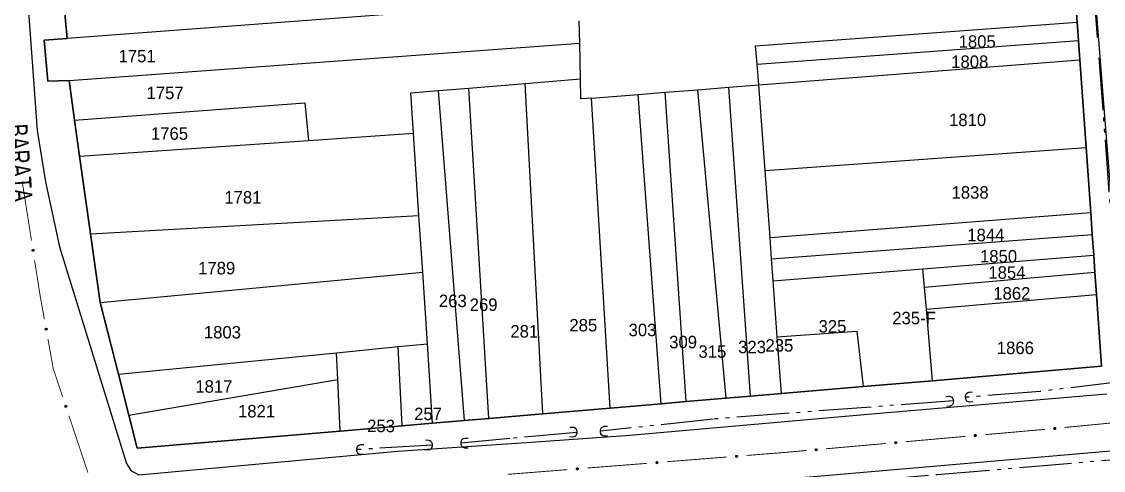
# Model space of a CAD drawing. Extents: x 201225 to 202591, y 4854937 to 4856079.
# Drawn here: x 201506.8 to 201723.5, y 4855107.8 to 4855197.8 of the extents above; entities that cross this region are included whole.
import ezdxf
from ezdxf.enums import TextEntityAlignment as Align

# ---------------------------------------------------------------- set-up
doc = ezdxf.new("R2010")
doc.units = 0
doc.header["$LTSCALE"] = 1.5
doc.header["$MEASUREMENT"] = 0
doc.linetypes.add('TRACO_05', pattern=[11, 7, -1, 0.5, -1, 0.5, -1])
for name, color, linetype in [('CD_MALHA_LOTES', 7, 'CONTINUOUS'), ('HD-VALAS-DRENOS', 170, 'CONTINUOUS'), ('RU-QUADRA', 210, 'CONTINUOUS'), ('SV-BUEIRO-VALA', 7, 'CONTINUOUS'), ('SV-EIXO-RUA-PAV', 20, 'CONTINUOUS'), ('SV-RUA-PAVIM', 7, 'CONTINUOUS'), ('SV-TXT-RUA-PAV', 7, 'CONTINUOUS'), ('Th_NmrPort', 7, 'CONTINUOUS')]:
    doc.layers.add(name, color=color, linetype=linetype)
doc.styles.add('ARIAL', font='ARIAL.SHX')

# ---------------------------------------------------------------- blocks, each defined once
blk = doc.blocks.new('COD120', base_point=(202325.86, 4856054.02))
at = {"layer": 'SV-BUEIRO-VALA'}
blk.add_lwpolyline([(202324.86, 4856052.62), (202324.86, 4856053.203333), (202324.86, 4856053.290833), (202324.943333, 4856053.524167), (202325.11, 4856053.786667), (202325.36, 4856053.9325), (202325.693333, 4856054.02), (202326.026667, 4856054.02), (202326.36, 4856053.9325), (202326.61, 4856053.786667), (202326.776667, 4856053.524167), (202326.86, 4856053.290833), (202326.86, 4856053.203333), (202326.86, 4856052.62)], dxfattribs=at)

msp = doc.modelspace()

# ---------------------------------------------------------------- linework, layer by layer
at = {"layer": 'CD_MALHA_LOTES', "linetype": 'Continuous', "flags": 128}
for points in [[(201717.78, 4855205.05), (201718.31, 4855197.69)], [(201515.91, 4855194.39), (201515.15, 4855203.2)], [(201618.47, 4855202.18), (201515.91, 4855194.39)], [(201618.63, 4855193.47), (201618.55, 4855197.94)], [(201653.82, 4855192.97), (201718.31, 4855197.69)], [(201718.31, 4855197.69), (201718.57, 4855193.99)], [(201511.36, 4855194.11), (201515.91, 4855194.39)], [(201512.07, 4855185.86), (201511.36, 4855194.11)], [(201654.16, 4855189.27), (201718.57, 4855193.99)], [(201718.57, 4855193.99), (201718.84, 4855190.17)], [(201516.34, 4855186), (201618.63, 4855193.47)], [(201618.77, 4855186.36), (201618.63, 4855193.47)], [(201654.16, 4855189.27), (201653.82, 4855192.97)], [(201654.54, 4855185.11), (201718.84, 4855190.17)], [(201718.84, 4855190.17), (201720.09, 4855172.6)], [(201654.54, 4855185.11), (201654.16, 4855189.27)], [(201516.34, 4855186), (201512.07, 4855185.86)], [(201517.44, 4855178.05), (201516.34, 4855186)], [(201596.43, 4855184.49), (201607.67, 4855185.43)], [(201607.67, 4855185.43), (201618.77, 4855186.36)], [(201611.22, 4855119.19), (201607.67, 4855185.43)], [(201618.84, 4855182.31), (201618.77, 4855186.36)], [(201584.79, 4855183.52), (201590.33, 4855183.98)], [(201585.33, 4855175.41), (201584.79, 4855183.52)], [(201590.33, 4855183.98), (201596.43, 4855184.49)], [(201595.55, 4855117.86), (201590.33, 4855183.98)], [(201600.43, 4855118.27), (201596.43, 4855184.49)], [(201620.96, 4855182.47), (201630.35, 4855183.21)], [(201630.35, 4855183.21), (201635.74, 4855183.64)], [(201634.94, 4855121.21), (201630.35, 4855183.21)], [(201635.74, 4855183.64), (201642.28, 4855184.15)], [(201639.94, 4855121.63), (201635.74, 4855183.64)], [(201642.28, 4855184.15), (201648.53, 4855184.64)], [(201647.97, 4855122.31), (201642.28, 4855184.15)], [(201648.53, 4855184.64), (201654.54, 4855185.11)], [(201652.84, 4855122.73), (201648.53, 4855184.64)], [(201655.79, 4855167.99), (201654.54, 4855185.11)], [(201517.44, 4855178.05), (201563.54, 4855181.52)], [(201563.54, 4855181.52), (201564.26, 4855173.97)], [(201620.96, 4855182.47), (201618.84, 4855182.31)], [(201624.74, 4855120.34), (201620.96, 4855182.47)], [(201518.44, 4855170.82), (201517.44, 4855178.05)], [(201564.26, 4855173.97), (201585.33, 4855175.41)], [(201586.42, 4855158.94), (201585.33, 4855175.41)], [(201518.44, 4855170.82), (201564.26, 4855173.97)], [(201655.79, 4855167.99), (201720.09, 4855172.6)], [(201720.09, 4855172.6), (201721.01, 4855159.51)], [(201520.59, 4855155.26), (201518.44, 4855170.82)], [(201656.76, 4855154.5), (201655.79, 4855167.99)], [(201656.76, 4855154.5), (201721.01, 4855159.51)], [(201721.01, 4855159.51), (201721.33, 4855155.1)], [(201520.59, 4855155.26), (201586.42, 4855158.94)], [(201587.17, 4855147.58), (201586.42, 4855158.94)], [(201522.53, 4855141.52), (201520.59, 4855155.26)], [(201657.07, 4855150.24), (201721.33, 4855155.1)], [(201721.33, 4855155.1), (201721.62, 4855150.98)], [(201657.07, 4855150.24), (201656.76, 4855154.5)], [(201687.37, 4855148.23), (201721.62, 4855150.98)], [(201721.62, 4855150.98), (201721.86, 4855147.56)], [(201657.39, 4855145.83), (201657.07, 4855150.24)], [(201522.53, 4855141.52), (201587.17, 4855147.58)], [(201588.12, 4855133.22), (201587.17, 4855147.58)], [(201657.39, 4855145.83), (201687.37, 4855148.23)], [(201687.7, 4855144.55), (201687.37, 4855148.23)], [(201687.7, 4855144.55), (201721.86, 4855147.56)], [(201721.86, 4855147.56), (201722.18, 4855143.13)], [(201658.21, 4855134.61), (201657.39, 4855145.83)], [(201688.08, 4855140.13), (201687.7, 4855144.55)], [(201688.08, 4855140.13), (201722.18, 4855143.13)], [(201722.18, 4855143.13), (201723.2, 4855128.71)], [(201526.2, 4855127.15), (201522.53, 4855141.52)], [(201689.34, 4855125.83), (201688.08, 4855140.13)], [(201658.21, 4855134.61), (201674.15, 4855135.74)], [(201674.15, 4855135.74), (201675.41, 4855124.64)], [(201582.27, 4855132.65), (201588.12, 4855133.22)], [(201589.17, 4855117.32), (201588.12, 4855133.22)], [(201659.03, 4855123.25), (201658.21, 4855134.61)], [(201526.2, 4855127.15), (201569.87, 4855131.43)], [(201569.87, 4855131.43), (201582.27, 4855132.65)], [(201570.14, 4855126.07), (201569.87, 4855131.43)], [(201583.03, 4855116.79), (201582.27, 4855132.65)], [(201528.29, 4855118.93), (201526.2, 4855127.15)], [(201723.2, 4855128.71), (201689.34, 4855125.83)], [(201528.29, 4855118.93), (201570.14, 4855126.07)], [(201570.65, 4855115.74), (201570.14, 4855126.07)], [(201675.41, 4855124.64), (201659.03, 4855123.25)], [(201689.34, 4855125.83), (201675.41, 4855124.64)], [(201652.84, 4855122.73), (201647.97, 4855122.31)], [(201659.03, 4855123.25), (201652.84, 4855122.73)], [(201624.74, 4855120.34), (201611.22, 4855119.19)], [(201634.94, 4855121.21), (201624.74, 4855120.34)], [(201639.94, 4855121.63), (201634.94, 4855121.21)], [(201647.97, 4855122.31), (201639.94, 4855121.63)], [(201529.98, 4855112.29), (201528.29, 4855118.93)], [(201600.43, 4855118.27), (201595.55, 4855117.86)], [(201611.22, 4855119.19), (201600.43, 4855118.27)], [(201583.03, 4855116.79), (201570.65, 4855115.74)], [(201589.17, 4855117.32), (201583.03, 4855116.79)], [(201595.55, 4855117.86), (201589.17, 4855117.32)], [(201570.65, 4855115.74), (201529.98, 4855112.29)]]:
    msp.add_lwpolyline(points, dxfattribs=at)
at = {"layer": 'HD-VALAS-DRENOS', "linetype": 'TRACO_05'}
for points in [[(201719.02, 4855236.65, 9.23), (201722.31, 4855194.59, 9.16)], [(201722.65, 4855190.55, 9.18), (201724.91, 4855160.49, 9.18)], [(201725.07, 4855158.25, 9.18), (201727.43, 4855125.69, 8.89), (201710.87, 4855123.67, 9.33), (201695.95, 4855122.49, 9.37)], [(201693.49, 4855121.81, 9.39), (201645.37, 4855118.13, 9.18), (201622.78, 4855115.69, 9.9)], [(201618.04, 4855115.47, 9.9), (201604.63, 4855114.27, 9.9), (201594.86, 4855113.33, 9.94)], [(201589.08, 4855112.87, 10.01), (201573.96, 4855112.01, 10.43)], [(201628.72, 4855101.63, 10.17), (201690.28, 4855107.04, 9.69), (201736.24, 4855110.89, 9.24)]]:
    msp.add_polyline3d(points, dxfattribs=at)
at = {"layer": 'RU-QUADRA', "linetype": 'Continuous', "flags": 128}
msp.add_lwpolyline([(201515.15, 4855203.2), (201515.91, 4855194.39), (201511.36, 4855194.11), (201512.07, 4855185.86), (201516.34, 4855186), (201517.44, 4855178.05), (201518.44, 4855170.82), (201520.59, 4855155.26), (201522.53, 4855141.52), (201526.2, 4855127.15), (201528.29, 4855118.93), (201529.98, 4855112.29), (201570.65, 4855115.74), (201583.03, 4855116.79), (201589.17, 4855117.32), (201595.55, 4855117.86), (201600.43, 4855118.27), (201611.22, 4855119.19), (201624.74, 4855120.34), (201634.94, 4855121.21), (201639.94, 4855121.63), (201647.97, 4855122.31), (201652.84, 4855122.73), (201659.03, 4855123.25), (201675.41, 4855124.64), (201689.34, 4855125.83), (201723.2, 4855128.71), (201722.18, 4855143.13), (201721.86, 4855147.56), (201721.62, 4855150.98), (201721.33, 4855155.1), (201721.01, 4855159.51), (201720.09, 4855172.6), (201718.84, 4855190.17), (201718.57, 4855193.99), (201718.31, 4855197.69), (201717.78, 4855205.05)], dxfattribs=at)
at = {"layer": 'SV-EIXO-RUA-PAV', "const_width": 0.18}
for points in [[(201506.93, 4855165.77), (201508.79, 4855153.92)], [(201509.41, 4855149.96), (201510.5, 4855143.05)], [(201510.5, 4855143.05), (201510.55, 4855142.73)], [(201510.55, 4855142.73), (201511.38, 4855138.13)], [(201512.09, 4855134.19), (201513.15, 4855128.28)], [(201513.15, 4855128.28), (201513.16, 4855128.23)], [(201513.16, 4855128.23), (201515.04, 4855122.59)], [(201516.3, 4855118.8), (201520.1, 4855107.41)], [(201699.87, 4855115.01), (201711.83, 4855116.07)], [(201715.81, 4855116.45), (201727.75, 4855117.6)], [(201683.94, 4855113.6), (201695.89, 4855114.66)], [(201659.03, 4855111.39), (201659.99, 4855111.47)], [(201659.99, 4855111.47), (201664.02, 4855111.83)], [(201668, 4855112.18), (201679.95, 4855113.24)], [(201620.16, 4855108.32), (201632.12, 4855109.26)], [(201636.11, 4855109.58), (201648.07, 4855110.53)], [(201652.06, 4855110.84), (201659.03, 4855111.39)], [(201604.21, 4855107.05), (201616.17, 4855108)]]:
    msp.add_lwpolyline(points, dxfattribs=at)
at = {"layer": 'SV-EIXO-RUA-PAV'}
for points in [[(201509.19, 4855152.1), (201509.23, 4855152.07), (201509.26, 4855152.04), (201509.27, 4855152), (201509.28, 4855151.97), (201509.28, 4855151.94), (201509.28, 4855151.9), (201509.26, 4855151.86), (201509.23, 4855151.82), (201509.2, 4855151.79), (201509.17, 4855151.78), (201509.13, 4855151.77), (201509.1, 4855151.76), (201509.06, 4855151.77), (201509.02, 4855151.79), (201508.98, 4855151.82), (201508.95, 4855151.85), (201508.94, 4855151.88), (201508.93, 4855151.92), (201508.93, 4855151.95), (201508.93, 4855151.99), (201508.95, 4855152.03), (201508.98, 4855152.07), (201509.01, 4855152.09), (201509.04, 4855152.11), (201509.08, 4855152.12), (201509.11, 4855152.12), (201509.15, 4855152.12), (201509.19, 4855152.1)], [(201511.82, 4855136.32), (201511.86, 4855136.29), (201511.89, 4855136.26), (201511.9, 4855136.23), (201511.91, 4855136.19), (201511.91, 4855136.16), (201511.91, 4855136.12), (201511.89, 4855136.08), (201511.87, 4855136.04), (201511.83, 4855136.01), (201511.8, 4855136), (201511.77, 4855135.99), (201511.73, 4855135.98), (201511.7, 4855135.99), (201511.66, 4855136), (201511.62, 4855136.03), (201511.59, 4855136.06), (201511.57, 4855136.1), (201511.56, 4855136.13), (201511.56, 4855136.17), (201511.56, 4855136.2), (201511.58, 4855136.24), (201511.61, 4855136.28), (201511.64, 4855136.31), (201511.67, 4855136.33), (201511.7, 4855136.33), (201511.74, 4855136.34), (201511.78, 4855136.34), (201511.82, 4855136.32)], [(201515.73, 4855120.86), (201515.78, 4855120.84), (201515.81, 4855120.82), (201515.83, 4855120.78), (201515.84, 4855120.75), (201515.85, 4855120.72), (201515.85, 4855120.68), (201515.84, 4855120.64), (201515.82, 4855120.6), (201515.79, 4855120.56), (201515.76, 4855120.54), (201515.73, 4855120.53), (201515.7, 4855120.52), (201515.66, 4855120.52), (201515.62, 4855120.53), (201515.57, 4855120.55), (201515.54, 4855120.58), (201515.52, 4855120.61), (201515.51, 4855120.64), (201515.5, 4855120.68), (201515.5, 4855120.71), (201515.51, 4855120.75), (201515.53, 4855120.8), (201515.56, 4855120.83), (201515.59, 4855120.85), (201515.62, 4855120.86), (201515.65, 4855120.87), (201515.69, 4855120.87), (201515.73, 4855120.86)], [(201713.67, 4855116.35), (201713.7, 4855116.39), (201713.73, 4855116.42), (201713.77, 4855116.43), (201713.8, 4855116.43), (201713.83, 4855116.43), (201713.87, 4855116.43), (201713.91, 4855116.41), (201713.95, 4855116.38), (201713.97, 4855116.34), (201713.99, 4855116.31), (201713.99, 4855116.27), (201713.99, 4855116.24), (201713.98, 4855116.2), (201713.97, 4855116.17), (201713.94, 4855116.13), (201713.9, 4855116.1), (201713.87, 4855116.09), (201713.83, 4855116.08), (201713.8, 4855116.08), (201713.76, 4855116.09), (201713.72, 4855116.11), (201713.69, 4855116.14), (201713.66, 4855116.17), (201713.65, 4855116.21), (201713.64, 4855116.24), (201713.64, 4855116.28), (201713.65, 4855116.31), (201713.67, 4855116.35)], [(201697.73, 4855114.93), (201697.76, 4855114.97), (201697.79, 4855115), (201697.83, 4855115.01), (201697.86, 4855115.02), (201697.9, 4855115.02), (201697.93, 4855115.01), (201697.97, 4855114.99), (201698.01, 4855114.96), (201698.03, 4855114.92), (201698.05, 4855114.89), (201698.06, 4855114.85), (201698.06, 4855114.82), (201698.05, 4855114.78), (201698.03, 4855114.75), (201698, 4855114.71), (201697.96, 4855114.68), (201697.93, 4855114.67), (201697.89, 4855114.66), (201697.86, 4855114.66), (201697.82, 4855114.67), (201697.79, 4855114.69), (201697.75, 4855114.72), (201697.72, 4855114.75), (201697.71, 4855114.79), (201697.7, 4855114.82), (201697.7, 4855114.86), (201697.71, 4855114.9), (201697.73, 4855114.93)], [(201665.85, 4855112.1), (201665.89, 4855112.14), (201665.92, 4855112.17), (201665.95, 4855112.18), (201665.99, 4855112.18), (201666.02, 4855112.18), (201666.06, 4855112.18), (201666.1, 4855112.16), (201666.14, 4855112.13), (201666.16, 4855112.09), (201666.18, 4855112.06), (201666.18, 4855112.02), (201666.18, 4855111.99), (201666.17, 4855111.95), (201666.15, 4855111.91), (201666.12, 4855111.88), (201666.09, 4855111.85), (201666.06, 4855111.84), (201666.02, 4855111.83), (201665.98, 4855111.83), (201665.95, 4855111.84), (201665.91, 4855111.86), (201665.87, 4855111.89), (201665.85, 4855111.92), (201665.83, 4855111.96), (201665.83, 4855111.99), (201665.83, 4855112.03), (201665.84, 4855112.06), (201665.85, 4855112.1)], [(201681.79, 4855113.52), (201681.82, 4855113.56), (201681.86, 4855113.58), (201681.89, 4855113.6), (201681.93, 4855113.6), (201681.96, 4855113.6), (201682, 4855113.59), (201682.03, 4855113.57), (201682.07, 4855113.54), (201682.1, 4855113.51), (201682.11, 4855113.47), (201682.12, 4855113.44), (201682.12, 4855113.4), (201682.11, 4855113.37), (201682.09, 4855113.33), (201682.06, 4855113.29), (201682.03, 4855113.27), (201681.99, 4855113.25), (201681.96, 4855113.25), (201681.92, 4855113.25), (201681.89, 4855113.26), (201681.85, 4855113.27), (201681.81, 4855113.31), (201681.79, 4855113.34), (201681.77, 4855113.37), (201681.77, 4855113.41), (201681.77, 4855113.44), (201681.77, 4855113.48), (201681.79, 4855113.52)], [(201633.96, 4855109.52), (201633.99, 4855109.56), (201634.03, 4855109.58), (201634.06, 4855109.6), (201634.1, 4855109.6), (201634.13, 4855109.6), (201634.17, 4855109.59), (201634.2, 4855109.58), (201634.24, 4855109.54), (201634.27, 4855109.51), (201634.28, 4855109.47), (201634.29, 4855109.44), (201634.29, 4855109.4), (201634.28, 4855109.37), (201634.26, 4855109.33), (201634.23, 4855109.29), (201634.19, 4855109.27), (201634.16, 4855109.25), (201634.12, 4855109.25), (201634.09, 4855109.25), (201634.05, 4855109.26), (201634.01, 4855109.28), (201633.98, 4855109.31), (201633.95, 4855109.34), (201633.94, 4855109.38), (201633.93, 4855109.41), (201633.93, 4855109.45), (201633.94, 4855109.48), (201633.96, 4855109.52)], [(201649.91, 4855110.78), (201649.94, 4855110.82), (201649.98, 4855110.85), (201650.01, 4855110.86), (201650.05, 4855110.86), (201650.08, 4855110.86), (201650.12, 4855110.86), (201650.15, 4855110.84), (201650.19, 4855110.81), (201650.22, 4855110.77), (201650.23, 4855110.74), (201650.24, 4855110.7), (201650.24, 4855110.67), (201650.23, 4855110.63), (201650.21, 4855110.59), (201650.18, 4855110.55), (201650.14, 4855110.53), (201650.11, 4855110.52), (201650.07, 4855110.51), (201650.04, 4855110.51), (201650, 4855110.52), (201649.96, 4855110.54), (201649.93, 4855110.57), (201649.9, 4855110.6), (201649.89, 4855110.64), (201649.88, 4855110.67), (201649.88, 4855110.71), (201649.89, 4855110.74), (201649.91, 4855110.78)], [(201618.01, 4855108.26), (201618.04, 4855108.3), (201618.08, 4855108.32), (201618.11, 4855108.33), (201618.15, 4855108.34), (201618.18, 4855108.34), (201618.22, 4855108.33), (201618.25, 4855108.31), (201618.29, 4855108.28), (201618.32, 4855108.24), (201618.33, 4855108.21), (201618.34, 4855108.18), (201618.34, 4855108.14), (201618.33, 4855108.11), (201618.31, 4855108.07), (201618.28, 4855108.03), (201618.24, 4855108), (201618.21, 4855107.99), (201618.17, 4855107.99), (201618.14, 4855107.99), (201618.1, 4855108), (201618.06, 4855108.01), (201618.03, 4855108.05), (201618, 4855108.08), (201617.99, 4855108.11), (201617.98, 4855108.15), (201617.98, 4855108.18), (201617.99, 4855108.22), (201618.01, 4855108.26)]]:
    msp.add_lwpolyline(points, close=True, dxfattribs=at)
for points in [[(201508.93, 4855151.99), (201508.98, 4855151.82)], [(201508.93, 4855151.97), (201508.97, 4855151.84)], [(201508.93, 4855151.95), (201508.95, 4855151.85)], [(201508.95, 4855152.03), (201509.02, 4855151.79)], [(201508.95, 4855152), (201509, 4855151.81)], [(201508.97, 4855152.04), (201509.04, 4855151.78)], [(201508.98, 4855152.07), (201509.06, 4855151.77)], [(201508.99, 4855152.08), (201509.08, 4855151.77)], [(201509.01, 4855152.09), (201509.1, 4855151.76)], [(201509.03, 4855152.1), (201509.11, 4855151.77)], [(201509.04, 4855152.11), (201509.13, 4855151.77)], [(201509.06, 4855152.11), (201509.15, 4855151.77)], [(201509.08, 4855152.12), (201509.17, 4855151.78)], [(201509.1, 4855152.11), (201509.18, 4855151.79)], [(201509.11, 4855152.12), (201509.2, 4855151.79)], [(201509.13, 4855152.11), (201509.22, 4855151.81)], [(201509.15, 4855152.12), (201509.23, 4855151.82)], [(201509.17, 4855152.11), (201509.25, 4855151.84)], [(201509.19, 4855152.1), (201509.26, 4855151.86)], [(201509.21, 4855152.08), (201509.27, 4855151.89)], [(201509.23, 4855152.07), (201509.28, 4855151.9)], [(201509.25, 4855152.05), (201509.28, 4855151.93)], [(201509.26, 4855152.04), (201509.28, 4855151.94)], [(201511.56, 4855136.2), (201511.62, 4855136.03)], [(201511.56, 4855136.18), (201511.6, 4855136.05)], [(201511.56, 4855136.17), (201511.59, 4855136.06)], [(201511.57, 4855136.22), (201511.63, 4855136.03)], [(201511.58, 4855136.24), (201511.66, 4855136)], [(201511.59, 4855136.26), (201511.67, 4855136)], [(201511.61, 4855136.28), (201511.7, 4855135.99)], [(201511.62, 4855136.29), (201511.71, 4855135.99)], [(201511.64, 4855136.31), (201511.73, 4855135.98)], [(201511.65, 4855136.31), (201511.75, 4855135.99)], [(201511.67, 4855136.33), (201511.77, 4855135.99)], [(201511.69, 4855136.33), (201511.78, 4855135.99)], [(201511.7, 4855136.33), (201511.8, 4855136)], [(201511.72, 4855136.33), (201511.82, 4855136.01)], [(201511.74, 4855136.34), (201511.83, 4855136.01)], [(201511.76, 4855136.33), (201511.85, 4855136.03)], [(201511.78, 4855136.34), (201511.87, 4855136.04)], [(201511.79, 4855136.33), (201511.88, 4855136.07)], [(201511.82, 4855136.32), (201511.89, 4855136.08)], [(201511.84, 4855136.3), (201511.9, 4855136.11)], [(201511.86, 4855136.29), (201511.91, 4855136.12)], [(201511.87, 4855136.27), (201511.91, 4855136.15)], [(201511.89, 4855136.26), (201511.91, 4855136.16)], [(201515.5, 4855120.71), (201515.57, 4855120.55)], [(201515.5, 4855120.69), (201515.56, 4855120.57)], [(201515.5, 4855120.68), (201515.54, 4855120.58)], [(201515.51, 4855120.75), (201515.62, 4855120.53)], [(201515.51, 4855120.73), (201515.59, 4855120.55)], [(201515.52, 4855120.77), (201515.64, 4855120.53)], [(201515.53, 4855120.8), (201515.66, 4855120.52)], [(201515.54, 4855120.81), (201515.68, 4855120.52)], [(201515.56, 4855120.83), (201515.7, 4855120.52)], [(201515.57, 4855120.84), (201515.71, 4855120.53)], [(201515.59, 4855120.85), (201515.73, 4855120.53)], [(201515.6, 4855120.85), (201515.74, 4855120.54)], [(201515.62, 4855120.86), (201515.76, 4855120.54)], [(201515.64, 4855120.86), (201515.78, 4855120.56)], [(201515.65, 4855120.87), (201515.79, 4855120.56)], [(201515.67, 4855120.87), (201515.81, 4855120.59)], [(201515.69, 4855120.87), (201515.82, 4855120.6)], [(201515.71, 4855120.87), (201515.83, 4855120.62)], [(201515.73, 4855120.86), (201515.84, 4855120.64)], [(201515.75, 4855120.85), (201515.84, 4855120.67)], [(201515.78, 4855120.84), (201515.85, 4855120.68)], [(201515.79, 4855120.83), (201515.85, 4855120.71)], [(201515.81, 4855120.82), (201515.85, 4855120.72)], [(201713.64, 4855116.28), (201713.97, 4855116.34)], [(201713.64, 4855116.26), (201713.97, 4855116.33)], [(201713.64, 4855116.24), (201713.99, 4855116.31)], [(201713.65, 4855116.31), (201713.95, 4855116.38)], [(201713.65, 4855116.29), (201713.95, 4855116.36)], [(201713.65, 4855116.22), (201713.99, 4855116.29)], [(201713.65, 4855116.21), (201713.99, 4855116.27)], [(201713.66, 4855116.33), (201713.92, 4855116.39)], [(201713.66, 4855116.19), (201713.99, 4855116.26)], [(201713.66, 4855116.17), (201713.99, 4855116.24)], [(201713.67, 4855116.35), (201713.91, 4855116.41)], [(201713.68, 4855116.37), (201713.88, 4855116.42)], [(201713.68, 4855116.15), (201713.98, 4855116.22)], [(201713.69, 4855116.14), (201713.98, 4855116.2)], [(201713.7, 4855116.39), (201713.87, 4855116.43)], [(201713.71, 4855116.12), (201713.97, 4855116.18)], [(201713.72, 4855116.4), (201713.84, 4855116.43)], [(201713.72, 4855116.11), (201713.97, 4855116.17)], [(201713.73, 4855116.42), (201713.83, 4855116.43)], [(201713.75, 4855116.1), (201713.94, 4855116.14)], [(201713.76, 4855116.09), (201713.94, 4855116.13)], [(201713.78, 4855116.09), (201713.91, 4855116.11)], [(201713.8, 4855116.08), (201713.9, 4855116.1)], [(201697.7, 4855114.86), (201698.03, 4855114.92)], [(201697.7, 4855114.82), (201698.05, 4855114.89)], [(201697.71, 4855114.9), (201698.01, 4855114.96)], [(201697.71, 4855114.88), (201698.02, 4855114.94)], [(201697.71, 4855114.84), (201698.04, 4855114.91)], [(201697.71, 4855114.81), (201698.05, 4855114.87)], [(201697.71, 4855114.79), (201698.06, 4855114.85)], [(201697.72, 4855114.91), (201697.99, 4855114.97)], [(201697.72, 4855114.77), (201698.05, 4855114.84)], [(201697.72, 4855114.75), (201698.06, 4855114.82)], [(201697.73, 4855114.93), (201697.97, 4855114.99)], [(201697.74, 4855114.74), (201698.05, 4855114.8)], [(201697.75, 4855114.95), (201697.95, 4855115)], [(201697.75, 4855114.72), (201698.05, 4855114.78)], [(201697.76, 4855114.97), (201697.93, 4855115.01)], [(201697.77, 4855114.71), (201698.04, 4855114.76)], [(201697.78, 4855114.99), (201697.91, 4855115.01)], [(201697.79, 4855115), (201697.9, 4855115.02)], [(201697.79, 4855114.69), (201698.03, 4855114.75)], [(201697.81, 4855114.68), (201698.01, 4855114.73)], [(201697.82, 4855114.67), (201698, 4855114.71)], [(201697.84, 4855114.67), (201697.97, 4855114.69)], [(201697.86, 4855114.66), (201697.96, 4855114.68)], [(201665.83, 4855112.03), (201666.16, 4855112.09)], [(201665.83, 4855112.01), (201666.16, 4855112.08)], [(201665.83, 4855111.99), (201666.18, 4855112.06)], [(201665.83, 4855111.96), (201666.18, 4855112.02)], [(201665.84, 4855112.06), (201666.14, 4855112.13)], [(201665.84, 4855112.05), (201666.14, 4855112.11)], [(201665.83, 4855111.97), (201666.18, 4855112.04)], [(201665.84, 4855111.94), (201666.18, 4855112)], [(201665.85, 4855112.1), (201666.1, 4855112.16)], [(201665.85, 4855112.08), (201666.11, 4855112.14)], [(201665.85, 4855111.92), (201666.18, 4855111.99)], [(201665.86, 4855111.91), (201666.17, 4855111.97)], [(201665.87, 4855112.12), (201666.07, 4855112.17)], [(201665.87, 4855111.89), (201666.17, 4855111.95)], [(201665.89, 4855112.14), (201666.06, 4855112.18)], [(201665.9, 4855111.88), (201666.16, 4855111.93)], [(201665.91, 4855112.15), (201666.03, 4855112.18)], [(201665.91, 4855111.86), (201666.15, 4855111.91)], [(201665.92, 4855112.17), (201666.02, 4855112.18)], [(201665.93, 4855111.85), (201666.13, 4855111.89)], [(201665.95, 4855111.84), (201666.12, 4855111.88)], [(201665.97, 4855111.84), (201666.1, 4855111.86)], [(201665.98, 4855111.83), (201666.09, 4855111.85)], [(201681.77, 4855113.48), (201682.07, 4855113.54)], [(201681.77, 4855113.46), (201682.08, 4855113.53)], [(201681.77, 4855113.44), (201682.1, 4855113.51)], [(201681.77, 4855113.43), (201682.1, 4855113.49)], [(201681.77, 4855113.41), (201682.11, 4855113.47)], [(201681.77, 4855113.39), (201682.11, 4855113.45)], [(201681.77, 4855113.37), (201682.12, 4855113.44)], [(201681.78, 4855113.5), (201682.05, 4855113.56)], [(201681.78, 4855113.36), (201682.12, 4855113.42)], [(201681.79, 4855113.52), (201682.03, 4855113.57)], [(201681.79, 4855113.34), (201682.12, 4855113.4)], [(201681.8, 4855113.32), (201682.11, 4855113.38)], [(201681.81, 4855113.54), (201682.01, 4855113.58)], [(201681.81, 4855113.31), (201682.11, 4855113.37)], [(201681.82, 4855113.56), (201682, 4855113.59)], [(201681.83, 4855113.29), (201682.1, 4855113.35)], [(201681.84, 4855113.57), (201681.97, 4855113.59)], [(201681.85, 4855113.27), (201682.09, 4855113.33)], [(201681.86, 4855113.58), (201681.96, 4855113.6)], [(201681.87, 4855113.27), (201682.07, 4855113.31)], [(201681.89, 4855113.26), (201682.06, 4855113.29)], [(201681.91, 4855113.25), (201682.04, 4855113.28)], [(201681.92, 4855113.25), (201682.03, 4855113.27)], [(201633.93, 4855109.45), (201634.27, 4855109.51)], [(201633.93, 4855109.41), (201634.28, 4855109.47)], [(201633.94, 4855109.48), (201634.24, 4855109.54)], [(201633.94, 4855109.46), (201634.25, 4855109.53)], [(201633.94, 4855109.43), (201634.27, 4855109.49)], [(201633.94, 4855109.39), (201634.28, 4855109.45)], [(201633.94, 4855109.38), (201634.29, 4855109.44)], [(201633.95, 4855109.5), (201634.22, 4855109.56)], [(201633.95, 4855109.36), (201634.28, 4855109.42)], [(201633.95, 4855109.34), (201634.29, 4855109.4)], [(201633.96, 4855109.52), (201634.2, 4855109.58)], [(201633.97, 4855109.32), (201634.28, 4855109.38)], [(201633.98, 4855109.54), (201634.18, 4855109.58)], [(201633.98, 4855109.31), (201634.28, 4855109.37)], [(201633.99, 4855109.56), (201634.17, 4855109.59)], [(201634, 4855109.29), (201634.26, 4855109.35)], [(201634.01, 4855109.57), (201634.14, 4855109.6)], [(201634.01, 4855109.28), (201634.26, 4855109.33)], [(201634.03, 4855109.58), (201634.13, 4855109.6)], [(201649.88, 4855110.71), (201650.22, 4855110.77)], [(201649.88, 4855110.67), (201650.23, 4855110.74)], [(201649.89, 4855110.74), (201650.19, 4855110.81)], [(201649.89, 4855110.73), (201650.2, 4855110.79)], [(201649.89, 4855110.69), (201650.22, 4855110.75)], [(201649.89, 4855110.66), (201650.23, 4855110.72)], [(201649.89, 4855110.64), (201650.24, 4855110.7)], [(201649.9, 4855110.76), (201650.17, 4855110.82)], [(201649.9, 4855110.62), (201650.23, 4855110.68)], [(201649.9, 4855110.6), (201650.24, 4855110.67)], [(201649.91, 4855110.78), (201650.15, 4855110.84)], [(201649.92, 4855110.59), (201650.23, 4855110.65)], [(201649.93, 4855110.8), (201650.13, 4855110.85)], [(201649.93, 4855110.57), (201650.23, 4855110.63)], [(201649.94, 4855110.82), (201650.12, 4855110.86)], [(201649.95, 4855110.56), (201650.21, 4855110.61)], [(201649.96, 4855110.84), (201650.09, 4855110.86)], [(201649.96, 4855110.54), (201650.21, 4855110.59)], [(201649.98, 4855110.85), (201650.08, 4855110.86)], [(201649.99, 4855110.53), (201650.18, 4855110.57)], [(201650, 4855110.52), (201650.18, 4855110.55)], [(201650.02, 4855110.52), (201650.15, 4855110.54)], [(201650.04, 4855110.51), (201650.14, 4855110.53)], [(201617.98, 4855108.18), (201618.32, 4855108.24)], [(201617.98, 4855108.15), (201618.33, 4855108.21)], [(201617.99, 4855108.22), (201618.29, 4855108.28)], [(201617.99, 4855108.2), (201618.3, 4855108.26)], [(201617.99, 4855108.17), (201618.32, 4855108.23)], [(201617.99, 4855108.13), (201618.33, 4855108.19)], [(201617.99, 4855108.11), (201618.34, 4855108.18)], [(201618, 4855108.24), (201618.27, 4855108.3)], [(201618, 4855108.1), (201618.33, 4855108.16)], [(201618, 4855108.08), (201618.34, 4855108.14)], [(201618.01, 4855108.26), (201618.25, 4855108.31)], [(201618.02, 4855108.06), (201618.33, 4855108.12)], [(201618.03, 4855108.28), (201618.23, 4855108.32)], [(201618.03, 4855108.05), (201618.33, 4855108.11)], [(201618.04, 4855108.3), (201618.22, 4855108.33)], [(201618.05, 4855108.03), (201618.31, 4855108.09)], [(201618.06, 4855108.31), (201618.19, 4855108.33)], [(201618.06, 4855108.01), (201618.31, 4855108.07)], [(201618.08, 4855108.32), (201618.18, 4855108.34)], [(201618.09, 4855108.01), (201618.28, 4855108.05)], [(201618.1, 4855108), (201618.28, 4855108.03)], [(201618.12, 4855107.99), (201618.25, 4855108.02)], [(201618.14, 4855107.99), (201618.24, 4855108)], [(201634.04, 4855109.27), (201634.23, 4855109.31)], [(201634.05, 4855109.26), (201634.23, 4855109.29)], [(201634.07, 4855109.25), (201634.2, 4855109.28)], [(201634.09, 4855109.25), (201634.19, 4855109.27)]]:
    msp.add_lwpolyline(points, dxfattribs=at)
at = {"layer": 'SV-RUA-PAVIM', "linetype": 'Continuous'}
for points in [[(201725.46, 4855158.56, 9.13), (201718.21, 4855250.06, 9.62), (201715.62, 4855285.66, 10.52), (201714.27, 4855299.97, 10.52), (201713.17, 4855302.97, 10.58), (201710.9, 4855304.75, 10.57), (201650.94, 4855300.52, 11.07), (201579.12, 4855293.24, 11.34), (201504.22, 4855287.22, 11.31), (201502.69, 4855286.56, 11.33), (201501.73, 4855284.94, 10.91), (201506.21, 4855227.4, 10.73), (201509.94, 4855176.01, 10.63), (201511.63, 4855165.67, 10.69), (201514.39, 4855152.69, 10.68), (201526.81, 4855112.44, 10.59), (201527.85, 4855109.22, 10.67), (201528.69, 4855107.83, 10.54), (201530.33, 4855106.96, 10.52), (201582.21, 4855111.68, 10.12), (201608.88, 4855113.53, 9.89), (201628.69, 4855114.9, 9.89), (201677.87, 4855119.28, 9.62), (201724.24, 4855123.2, 9.3)], [(201735.73, 4855112.79, 8.38), (201732.76, 4855112.39, 9.56), (201647.65, 4855105.05, 10.51), (201609.65, 4855101.35, 10.51), (201539.05, 4855094.47, 10.64)]]:
    msp.add_polyline3d(points, dxfattribs=at)

# ---------------------------------------------------------------- block references
at = {"layer": 'SV-BUEIRO-VALA'}
for p, rotation in [((201693.49, 4855121.81, 10.43), 275.9999999999999), ((201695.95, 4855122.49, 10.43), 93.00000000000001), ((201618.04, 4855115.47, 9.29), 267), ((201622.78, 4855115.69, 10.43), 90), ((201589.08, 4855112.87, 9.29), 267), ((201594.86, 4855113.33, 10.43), 90), ((201573.96, 4855112.01, 10.43), 90)]:
    msp.add_blockref('COD120', p, dxfattribs=dict(at, rotation=rotation))

# ---------------------------------------------------------------- texts
at = {"layer": 'SV-TXT-RUA-PAV', "style": 'ARIAL', "width": 0.7}
msp.add_text('BARATA', height=4, rotation=274, dxfattribs=at).set_placement((201503.97, 4855177.16))
at = {"layer": 'Th_NmrPort', "color": 1}
for s, p in [('1805', (201694.55, 4855193.81)), ('1751', (201526.24, 4855190.89)), ('1808', (201693.06, 4855189.77)), ('1757', (201531.84, 4855183.51)), ('1810', (201692.63, 4855178.11)), ('1765', (201532.73, 4855175.37)), ('1781', (201547.43, 4855162.58)), ('1838', (201693.13, 4855163.57)), ('1844', (201696.28, 4855155.03)), ('1850', (201698.83, 4855150.77)), ('1789', (201542.18, 4855148.39)), ('1854', (201700.5, 4855147.51)), ('1862', (201701.49, 4855143.33)), ('263', (201590.42, 4855141.83)), ('269', (201596.59, 4855141.06)), ('235-F', (201681.25, 4855138.38)), ('285', (201616.56, 4855136.95)), ('325', (201666.49, 4855136.73)), ('1803', (201543.33, 4855135.54)), ('281', (201604.74, 4855135.72)), ('303', (201628.42, 4855135.99)), ('309', (201636.56, 4855133.57)), ('323', (201650.37, 4855132.58)), ('235', (201655.85, 4855132.9)), ('1866', (201702.2, 4855132.41)), ('315', (201642.42, 4855131.66)), ('1817', (201541.62, 4855124.67)), ('1821', (201550.17, 4855119.71)), ('257', (201585.46, 4855119.17)), ('253', (201576.04, 4855116.76))]:
    msp.add_text(s, height=2.5, dxfattribs=at).set_placement(p, align=Align.MIDDLE_LEFT)

doc.saveas('drawing.dxf')
